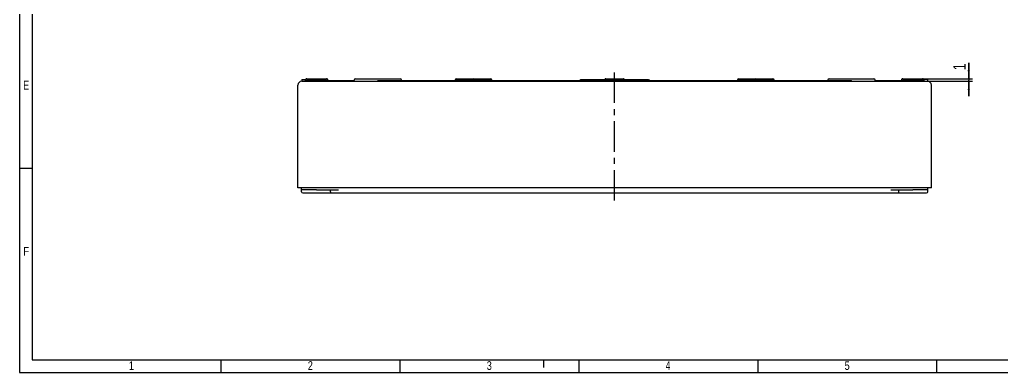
# Model space of a CAD drawing. Header units: millimetres. Extents: x 0 to 594, y 0 to 420.
# Drawn here: x 0 to 394, y 0 to 141.5 of the extents above; entities that cross this region are included whole.
import ezdxf

# ---------------------------------------------------------------- set-up
doc = ezdxf.new("R2010")
doc.units = ezdxf.units.MM
doc.header["$LTSCALE"] = 32.67
doc.linetypes.add('CENTER', pattern=[0.6, 0.375, -0.075, 0.075, -0.075])
doc.layers.get('0').update_dxf_attribs({"linetype": 'CONTINUOUS'})
for name, color, linetype in [('AUSFORMSCHRAEGEN', 7, 'CONTINUOUS'), ('AUSW-EINSAETZE', 7, 'CONTINUOUS'), ('DEFAULT_1', 7, 'CENTER'), ('RUNDUNGEN', 7, 'CONTINUOUS'), ('ZEICHNUNGSBEMASSUNGEN', 7, 'CONTINUOUS')]:
    doc.layers.add(name, color=color, linetype=linetype)
doc.styles.get("Standard").update_dxf_attribs({"font": 'txt', "width": 0.7})
doc.styles.add('TEXTSTYLE_2', font='txt', dxfattribs={"width": 0.785714})
doc.styles.add('TEXTSTYLE_5', font='txt', dxfattribs={"width": 0.714286})
doc.styles.add('TEXTSTYLE_7', font='txt', dxfattribs={"width": 0.857143})
doc.dimstyles.new('DIMSTYLE_7', dxfattribs={"dimtxt": 5, "dimasz": 3.5, "dimexe": 1.5, "dimexo": 0, "dimgap": 1.25, "dimtad": 1, "dimdec": 3, "dimdsep": 46, "dimtxsty": 'Standard', "dimblk": '_FILLED', "dimblk1": '_FILLED', "dimblk2": '_FILLED', "dimcen": 0.09, "dimclrt": 5, "dimazin": 2, "dimtp": 0.1, "dimtm": 0.1, "dimtfac": 1, "dimtdec": 3, "dimtofl": 0, "dimtmove": 0, "dimatfit": 3, "dimldrblk": '_FILLED', "dimfxl": 1, "dimtolj": 1, "dimarcsym": 0})

# ---------------------------------------------------------------- blocks, each defined once
blk = doc.blocks.new('_FILLED')
at = {"color": 0, "linetype": 'ByBlock'}
blk.add_solid([(0, 0), (-1, 0.125), (-1, -0.125)], dxfattribs=at)
blk = doc.blocks.new('*D20')
at = {"layer": 'ZEICHNUNGSBEMASSUNGEN', "color": 2, "linetype": 'Continuous', "transparency": 16777216}
for p, q in [((380.58, 117.78), (380.58, 124.16)), ((380.58, 124.16), (380.58, 117.28)), ((358.08, 117.78), (382.08, 117.78)), ((362.58, 116.78), (382.08, 116.78)), ((380.58, 110.78), (380.58, 117.28)), ((380.58, 116.78), (380.58, 110.78))]:
    blk.add_line(p, q, dxfattribs=at)
at = {"layer": 'ZEICHNUNGSBEMASSUNGEN', "color": 2, "linetype": 'Continuous', "transparency": 16777216, "xscale": 3.5, "yscale": 3.5, "zscale": 3.5}
for p, rotation in [((380.58, 117.78), 270), ((380.58, 116.78), 90)]:
    blk.add_blockref('_FILLED', p, dxfattribs=dict(at, rotation=rotation))
at = {"layer": 'ZEICHNUNGSBEMASSUNGEN', "color": 5, "linetype": 'Continuous', "transparency": 16777216, "insert": (374.33, 121.3), "char_height": 5, "width": 4.2857, "attachment_point": 1, "rotation": 90, "line_spacing_factor": 0.9}
blk.add_mtext('1', dxfattribs=at)

msp = doc.modelspace()

# ---------------------------------------------------------------- linework, layer by layer
at = {"color": 2, "linetype": 'Continuous'}
for p, q in [((0, 420), (0, 0)), ((5, 81.8266), (0, 81.8266)), ((80.7007, 5), (80.7007, 0)), ((152.4507, 5), (152.4507, 0)), ((210, 5), (210, 2)), ((224.2007, 5), (224.2007, 0)), ((295.9507, 5), (295.9507, 0)), ((367.7007, 5), (367.7007, 0)), ((0, 0), (594, 0))]:
    msp.add_line(p, q, dxfattribs=at)
at = {"color": 7, "linetype": 'Continuous'}
for p, q in [((5, 415), (5, 5)), ((113.0844, 117.5344), (113.0844, 116.7844)), ((113.0844, 117.5344), (114.6611, 117.5344)), ((123.5844, 117.0844), (134.0933, 117.0844)), ((125.9912, 116.7844), (125.9912, 117.0844)), ((126.0032, 116.7844), (126.0032, 117.0844)), ((127.6344, 116.7844), (127.6344, 117.0844)), ((127.9344, 116.7844), (127.9344, 117.0844)), ((128.4302, 116.7844), (128.4302, 117.0844)), ((129.0279, 116.7844), (129.0279, 117.0844)), ((129.5296, 116.7844), (129.5296, 117.0844)), ((143.5844, 116.7844), (143.5844, 117.0844)), ((143.5844, 117.0844), (224.7525, 117.0844)), ((143.8844, 116.7844), (143.8844, 117.0844)), ((224.5793, 116.7844), (225.0123, 117.5344)), ((252.5896, 116.7844), (224.5793, 116.7844)), ((225.0123, 117.5344), (252.1566, 117.5344)), ((252.1566, 117.5344), (252.5896, 116.7844)), ((252.4164, 117.0844), (333.5844, 117.0844)), ((333.2844, 116.7844), (333.2844, 117.0844)), ((333.5844, 116.7844), (333.5844, 117.0844)), ((343.0755, 117.0844), (353.5844, 117.0844)), ((346.8844, 116.7844), (346.8844, 117.0844)), ((351.8844, 116.7844), (351.8844, 117.0844)), ((364.0844, 117.5344), (362.5077, 117.5344)), ((364.0844, 117.5344), (364.0844, 116.7844)), ((112.9844, 73.2844), (112.9844, 73.9844)), ((119.0844, 73.2844), (112.9844, 73.2844)), ((364.1844, 73.2844), (358.0844, 73.2844)), ((364.1844, 73.2844), (364.1844, 73.9844)), ((5, 5), (589, 5))]:
    msp.add_line(p, q, dxfattribs=at)
at = {"layer": 'AUSFORMSCHRAEGEN', "color": 7, "linetype": 'Continuous'}
for p, q in [((134.0844, 116.7844), (134.0933, 117.2931)), ((153.0792, 117.0844), (153.0755, 117.2931)), ((324.0897, 117.0844), (324.0933, 117.2931)), ((343.0844, 116.7844), (343.0755, 117.2931))]:
    msp.add_line(p, q, dxfattribs=at)
at = {"layer": 'AUSW-EINSAETZE', "color": 2, "linetype": 'CENTER'}
msp.add_line((113.0844, 116.7844), (364.0844, 116.7844), dxfattribs=at)
at = {"layer": 'DEFAULT_1', "color": 7, "linetype": 'CENTER'}
msp.add_line((238.5844, 68.9201), (238.5844, 120.6929), dxfattribs=at)
at = {"layer": 'RUNDUNGEN', "color": 7, "linetype": 'Continuous'}
for p, q in [((111.5844, 73.9844), (111.5844, 115.2844)), ((113.0844, 116.7844), (364.0844, 116.7844)), ((115.0932, 117.7844), (123.0756, 117.7844)), ((134.5932, 117.7844), (152.5756, 117.7844)), ((174.5931, 117.2844), (189.3508, 117.2844)), ((175.0932, 117.7844), (182.0756, 117.7844)), ((182.2493, 117.7844), (188.8506, 117.7844)), ((235.0932, 117.7844), (242.0756, 117.7844)), ((287.8181, 117.2844), (302.5758, 117.2844)), ((288.3182, 117.7844), (302.0756, 117.7844)), ((324.5932, 117.7844), (342.5756, 117.7844)), ((354.0932, 117.7844), (362.0756, 117.7844)), ((365.5844, 73.9844), (365.5844, 115.2844)), ((365.5844, 73.9844), (111.5844, 73.9844)), ((112.9844, 72.4844), (112.9844, 73.2844)), ((113.4844, 71.9844), (363.6844, 71.9844)), ((119.0844, 73.2844), (127.8844, 73.2844)), ((124.5844, 72.4844), (124.5844, 73.2844)), ((349.2844, 73.2844), (358.0844, 73.2844)), ((352.5844, 72.4844), (352.5844, 73.2844)), ((364.1844, 72.4844), (364.1844, 73.2844))]:
    msp.add_line(p, q, dxfattribs=at)
for centre, radius, start, end in [((113.0844, 115.2844), 1.5, 90, 180), ((114.0931, 117.2844), 0.5, 270.000001, 359), ((115.0932, 117.2844), 0.5, 90, 180.999391), ((123.0756, 117.2844), 0.5, 359.000609, 90), ((124.0758, 117.2844), 0.5, 181, 269.999999), ((134.5932, 117.2844), 0.5, 90, 179), ((152.5756, 117.2844), 0.5, 1, 90), ((174.0931, 117.2844), 0.5, 336.219394, 360), ((175.0932, 117.2844), 0.5, 90, 180), ((182.0756, 117.2844), 0.5, 0, 90), ((183.0758, 117.2844), 0.5, 180, 203.780606), ((188.8506, 117.2844), 0.5, 0, 90), ((189.8508, 117.2844), 0.5, 180, 203.780606), ((235.0932, 117.2844), 0.5, 90, 149.999703), ((242.0756, 117.2844), 0.5, 30.000297, 90), ((287.3181, 117.2844), 0.5, 336.219394, 360), ((288.3182, 117.2844), 0.5, 90, 180), ((294.0931, 117.2844), 0.5, 336.219394, 360), ((295.0932, 117.2844), 0.5, 90, 180), ((302.0756, 117.2844), 0.5, 0, 90), ((303.0758, 117.2844), 0.5, 180, 203.780606), ((324.5932, 117.2844), 0.5, 90, 179), ((342.5756, 117.2844), 0.5, 1, 90), ((353.0931, 117.2844), 0.5, 270.000001, 359), ((354.0932, 117.2844), 0.5, 90, 180.999391), ((362.0756, 117.2844), 0.5, 359.000609, 90), ((363.0758, 117.2844), 0.5, 181, 269.999999), ((364.0844, 115.2844), 1.5, 0, 90), ((113.4844, 72.4844), 0.5, 180, 270), ((125.0844, 72.4844), 0.5, 180, 270), ((352.0844, 72.4844), 0.5, 270, 360), ((363.6844, 72.4844), 0.5, 270, 360)]:
    msp.add_arc(centre, radius, start, end, dxfattribs=at)
for points in [[(114.5933, 117.2757), (114.5933, 117.2739), (114.6049, 117.2794), (114.6169, 117.276), (114.6463, 117.2805), (114.6828, 117.2813), (114.7314, 117.2836), (114.8164, 117.2853), (114.9485, 117.2858), (115.1363, 117.285), (115.3621, 117.2841), (115.6238, 117.284), (116.0369, 117.2844), (116.6212, 117.2846), (117.3877, 117.2843), (118.2195, 117.2844), (119.0844, 117.2844), (119.9494, 117.2844), (120.7811, 117.2843), (121.5476, 117.2846), (122.1319, 117.2844), (122.545, 117.284), (122.8067, 117.2841), (123.0326, 117.285), (123.2204, 117.2857), (123.3524, 117.2855), (123.4374, 117.2834), (123.486, 117.2819), (123.5227, 117.279), (123.5517, 117.2793), (123.5643, 117.2742), (123.5753, 117.2775), (123.5755, 117.2757)], [(353.5933, 117.2757), (353.5933, 117.2739), (353.6049, 117.2794), (353.6169, 117.276), (353.6463, 117.2805), (353.6828, 117.2813), (353.7314, 117.2836), (353.8164, 117.2853), (353.9485, 117.2858), (354.1363, 117.285), (354.3621, 117.2841), (354.6238, 117.284), (355.0369, 117.2844), (355.6212, 117.2846), (356.3877, 117.2843), (357.2195, 117.2844), (358.0844, 117.2844), (358.9494, 117.2844), (359.7811, 117.2843), (360.5476, 117.2846), (361.1319, 117.2844), (361.545, 117.284), (361.8067, 117.2841), (362.0326, 117.285), (362.2204, 117.2857), (362.3524, 117.2855), (362.4374, 117.2834), (362.486, 117.2819), (362.5227, 117.279), (362.5517, 117.2793), (362.5643, 117.2742), (362.5753, 117.2775), (362.5755, 117.2757)]]:
    msp.add_open_spline(points, degree=3, knots=[0, 0, 0, 0, 0.00060723, 0.00242146, 0.00543207, 0.00962916, 0.01500365, 0.02154718, 0.03808308, 0.05906035, 0.08428082, 0.11351532, 0.14646367, 0.22222931, 0.30866522, 0.40245966, 0.49999999, 0.59754031, 0.69133475, 0.77777067, 0.85353631, 0.88648466, 0.91571916, 0.94093963, 0.96191691, 0.97845281, 0.98499634, 0.99037083, 0.99456793, 0.99757853, 0.99939277, 1, 1, 1, 1], dxfattribs=at)

# ---------------------------------------------------------------- texts
at = {"color": 5, "linetype": 'Continuous', "char_height": 3.493164, "attachment_point": 1, "line_spacing_factor": 0.9}
for s, insert, width, style in [('\\Q0.000018724;E', (1.38, 116.9798), 3.742676, 'TEXTSTYLE_2'), ('\\Q0.000018724;F', (1.38, 50.3098), 3.742676, 'TEXTSTYLE_7'), ('\\Q0.000018724;1', (43.7907, 4.4632), 2.994141, 'TEXTSTYLE_2'), ('\\Q0.000018724;2', (115.5407, 4.4632), 4.116943, 'TEXTSTYLE_2'), ('\\Q0.000018724;3', (187.2907, 4.4632), 3.742676, 'TEXTSTYLE_2'), ('\\Q0.000018724;4', (259.0407, 4.4632), 4.116943, 'TEXTSTYLE_5'), ('\\Q0.000018724;5', (330.7907, 4.4632), 3.742676, 'TEXTSTYLE_2')]:
    msp.add_mtext(s, dxfattribs=dict(at, insert=insert, width=width, style=style))

# ---------------------------------------------------------------- dimensions: what is measured, and where the dimension line sits
at = {"layer": 'ZEICHNUNGSBEMASSUNGEN', "color": 2, "linetype": 'Continuous'}
dim = msp.add_linear_dim(base=(380.5844, 117.7844), p1=(362.5844, 116.7844), p2=(358.0844, 117.7844), angle=90, dimstyle='DIMSTYLE_7', dxfattribs=at)
dim.commit()
dim.dimension.update_dxf_attribs({"geometry": '*D20', "text_midpoint": (380.5844, 122.0175), "dimtype": 160})

doc.saveas('drawing.dxf')
